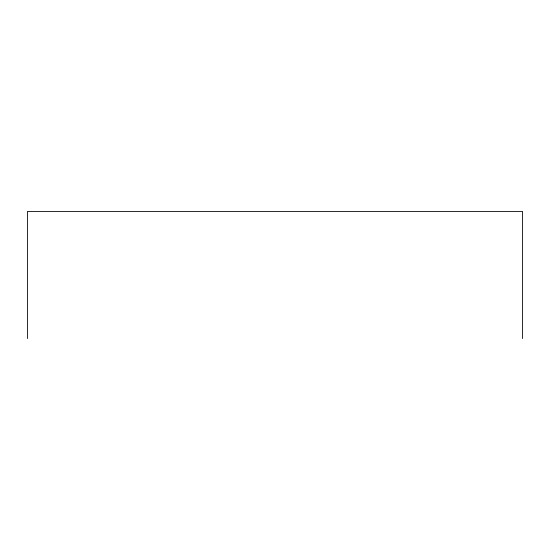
<?xml version="1.0" encoding="UTF-8"?>
<svg xmlns="http://www.w3.org/2000/svg" width="550" height="550" viewBox="0 0 550 550"><rect width="100%" height="100%" fill="white"/><g stroke="black" fill="none" stroke-linecap="round" stroke-linejoin="round"><path stroke-width="0.82" d="M522.5 338.566L522.5 211.434L27.5 211.434L27.5 338.566"/></g></svg>
